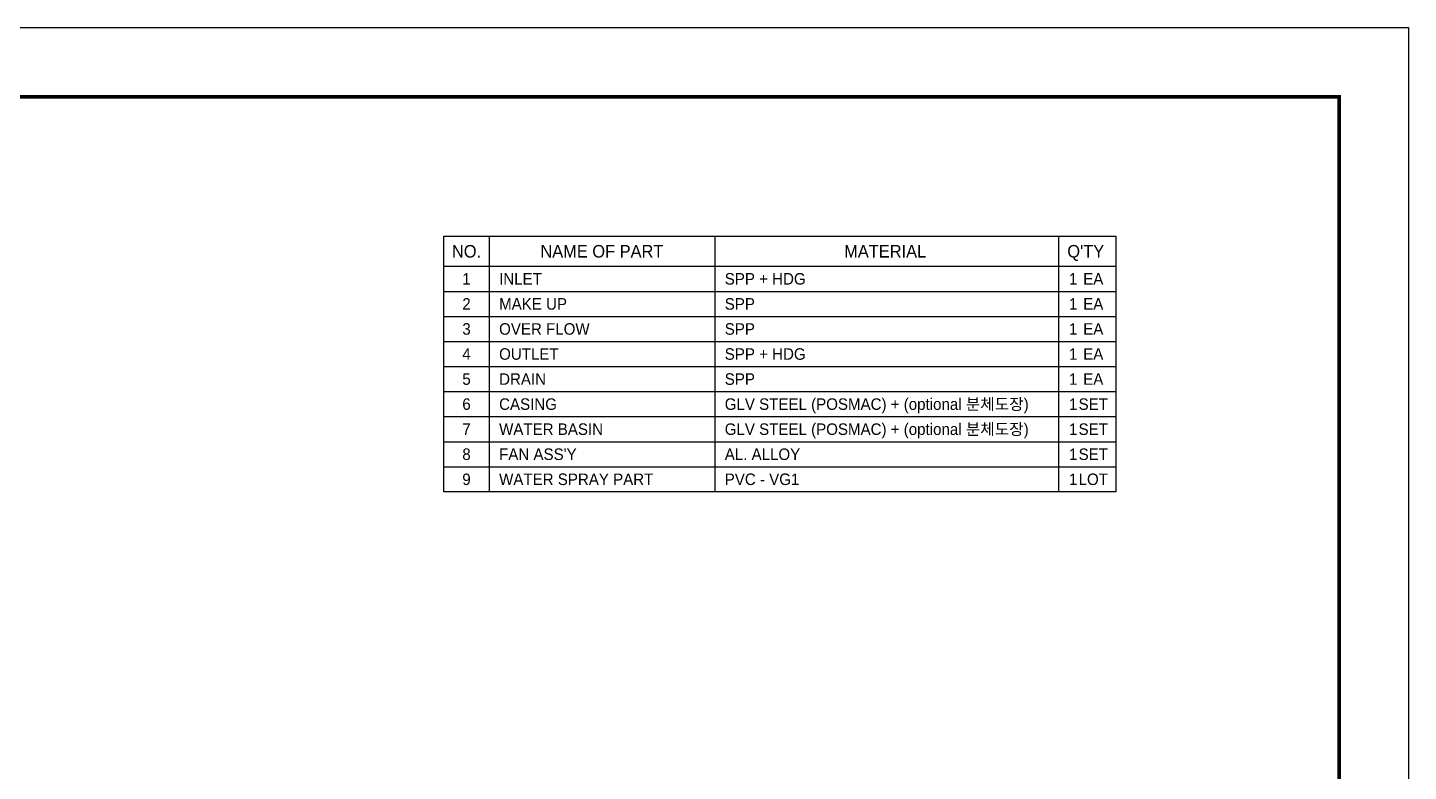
# Model space of a CAD drawing. Header units: millimetres. Extents: x 182006 to 221017, y -20795 to 0.
# Drawn here: x 207049 to 221017, y -7529 to 0 of the extents above; entities that cross this region are included whole.
import ezdxf
from ezdxf.enums import TextEntityAlignment as Align

# ---------------------------------------------------------------- set-up
doc = ezdxf.new("R2010")
doc.units = ezdxf.units.MM
doc.header["$LTSCALE"] = 30
doc.header["$MEASUREMENT"] = 0
doc.layers.get('DEFPOINTS').update_dxf_attribs({"color": 143, "linetype": 'CONTINUOUS'})
for name, color, linetype in [('냉각탑_box', 1, 'CONTINUOUS'), ('냉각탑_form', 1, 'CONTINUOUS'), ('냉각탑_text', 3, 'CONTINUOUS')]:
    doc.layers.add(name, color=color, linetype=linetype)
doc.styles.add('돋움', font='')
doc.styles.get('돋움').set_extended_font_data('Dotum')

# ---------------------------------------------------------------- blocks, each defined once
blk = doc.blocks.new('냉각탑form')
at = {"layer": 'DEFPOINTS'}
blk.add_lwpolyline([(0, 297.07), (420.1, 297.07), (420.1, 0), (0, 0)], close=True, dxfattribs=at)
at = {"layer": '냉각탑_form', "const_width": 0.5}
blk.add_lwpolyline([(10, 287.07), (10, 10), (410.1, 10), (410.1, 287.07)], close=True, dxfattribs=at)

msp = doc.modelspace()

# ---------------------------------------------------------------- linework, layer by layer
at = {"layer": '냉각탑_box'}
for p, q in [((211717.3, -2111.9), (211717.3, -4698.8)), ((213999.9, -2111.9), (213999.9, -4698.8)), ((217479.2, -2111.9), (217479.2, -4698.8)), ((211260.8, -2416.2), (218057.9, -2416.2)), ((211260.8, -2669.8), (218057.9, -2669.8)), ((211260.8, -2923.5), (218057.9, -2923.5)), ((211260.8, -3177.1), (218057.9, -3177.1)), ((211260.8, -3430.7), (218057.9, -3430.7)), ((211260.8, -3684.3), (218057.9, -3684.3)), ((211260.8, -3938), (218057.9, -3938)), ((211260.8, -4191.6), (218057.9, -4191.6)), ((211260.8, -4445.2), (218057.9, -4445.2))]:
    msp.add_line(p, q, dxfattribs=at)
msp.add_lwpolyline([(211260.8, -4698.8), (211260.8, -2111.9), (218057.9, -2111.9), (218057.9, -4698.8)], close=True, dxfattribs=at)

# ---------------------------------------------------------------- block references
at = {"layer": '냉각탑_form', "xscale": 70, "yscale": 70, "zscale": 70}
msp.add_blockref('냉각탑form', (191610.3, -20795.1), dxfattribs=at)

# ---------------------------------------------------------------- texts
at = {"layer": '냉각탑_text', "style": '돋움'}
for s, height, p in [('NO.', 126.81, (211489, -2264)), ('NAME OF PART', 126.812, (212858.6, -2264)), ('MATERIAL', 126.81, (215724.5, -2264)), ("Q'TY", 126.81, (217753.5, -2264)), ('1', 116.7, (211489, -2543)), ('1', 116.7, (217626.7, -2543)), ('EA', 116.67, (217829.6, -2543)), ('2', 116.7, (211489, -2796.7)), ('1', 116.7, (217626.7, -2796.7)), ('EA', 116.67, (217829.6, -2796.7)), ('3', 116.7, (211489, -3050.3)), ('1', 116.7, (217626.7, -3050.3)), ('EA', 116.67, (217829.6, -3050.3)), ('4', 116.7, (211489, -3303.9)), ('1', 116.7, (217626.7, -3303.9)), ('EA', 116.67, (217829.6, -3303.9)), ('5', 116.7, (211489, -3557.5)), ('1', 116.7, (217626.7, -3557.5)), ('EA', 116.67, (217829.6, -3557.5)), ('6', 116.7, (211489, -3811.2)), ('1', 116.7, (217626.7, -3811.2)), ('SET', 116.67, (217829.6, -3811.2)), ('7', 116.7, (211489, -4064.8)), ('1', 116.7, (217626.7, -4064.8)), ('SET', 116.67, (217829.6, -4064.8)), ('8', 116.7, (211489, -4318.4)), ('1', 116.7, (217626.7, -4318.4)), ('SET', 116.67, (217829.6, -4318.4)), ('9', 116.7, (211489, -4572)), ('1', 116.7, (217626.7, -4572)), ('LOT', 116.67, (217829.6, -4572))]:
    msp.add_text(s, height=height, dxfattribs=at).set_placement(p, align=Align.MIDDLE_CENTER)
for s, height, p in [('INLET ', 116.67, (211818.8, -2543)), ('SPP + HDG', 116.67, (214101.4, -2543)), ('MAKE UP', 116.67, (211818.8, -2796.7)), ('SPP', 116.67, (214101.4, -2796.7)), ('OVER FLOW', 116.67, (211818.8, -3050.3)), ('SPP', 116.67, (214101.4, -3050.3)), ('OUTLET ', 116.67, (211818.8, -3303.9)), ('SPP + HDG', 116.67, (214101.4, -3303.9)), ('DRAIN', 116.67, (211818.8, -3557.5)), ('SPP', 116.67, (214101.4, -3557.5)), ('CASING', 116.67, (211818.8, -3811.2)), ('GLV STEEL (POSMAC) + (optional 분체도장)', 116.667, (214101.4, -3811.2)), ('WATER BASIN', 116.667, (211818.8, -4064.8)), ('GLV STEEL (POSMAC) + (optional 분체도장)', 116.667, (214101.4, -4064.8)), ("FAN ASS'Y", 116.67, (211818.8, -4318.4)), ('AL. ALLOY', 116.67, (214101.4, -4318.4)), ('WATER SPRAY PART', 116.667, (211818.8, -4572)), ('PVC - VG1', 116.67, (214101.4, -4572))]:
    msp.add_text(s, height=height, dxfattribs=at).set_placement(p, align=Align.MIDDLE_LEFT)

doc.saveas('drawing.dxf')
